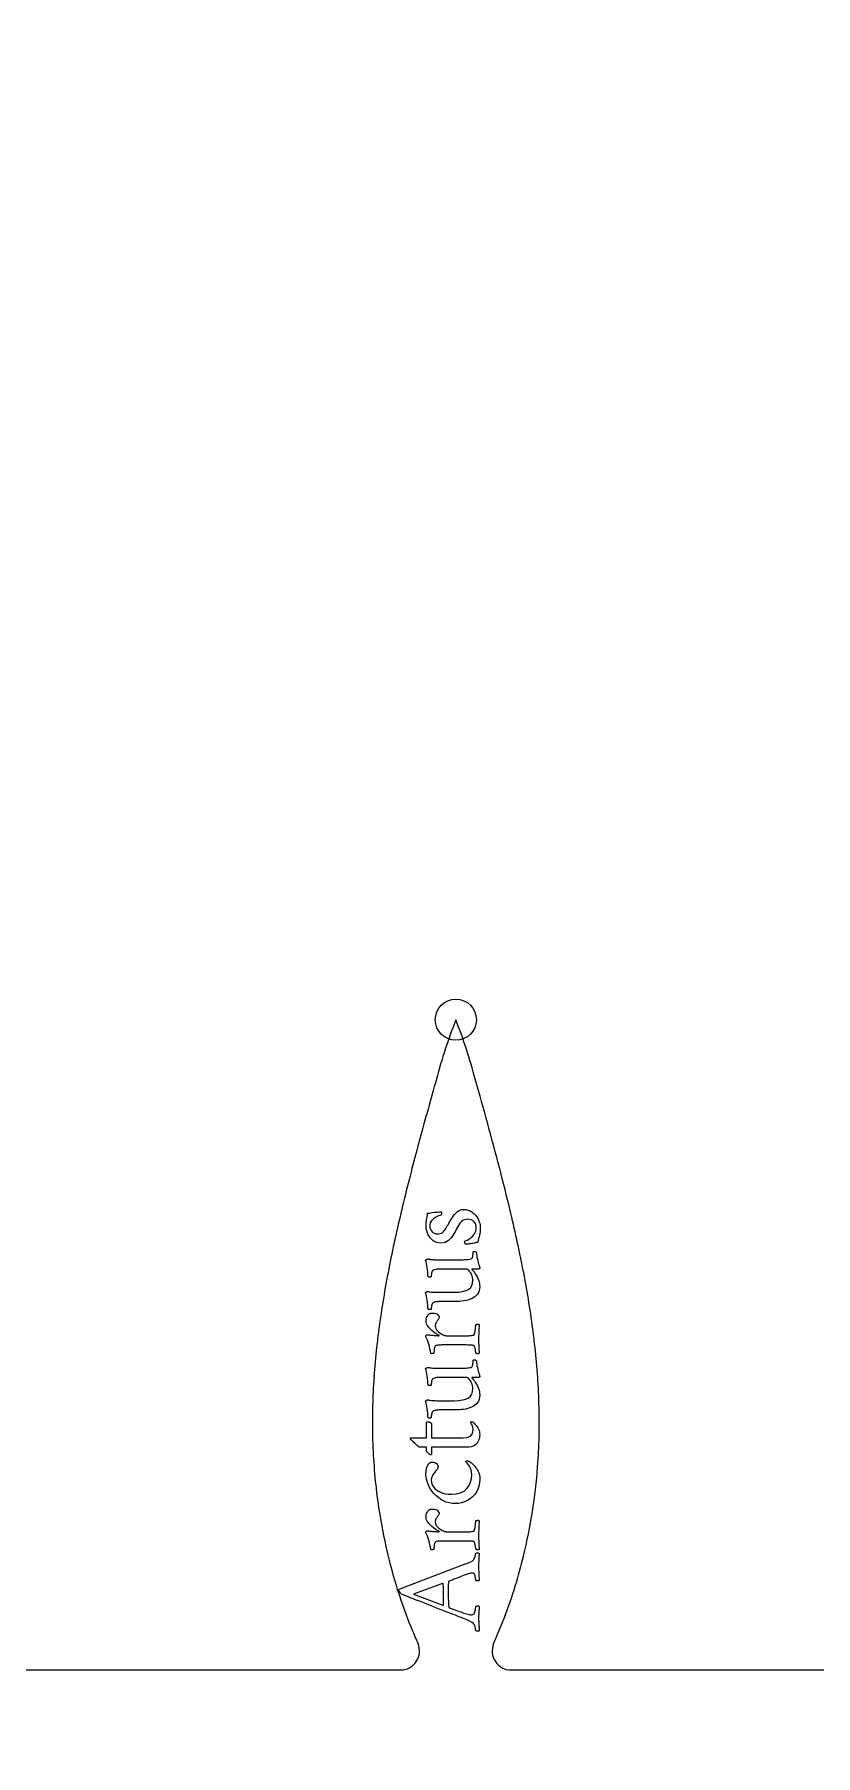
# Model space of a CAD drawing. Header units: millimetres. Extents: x -45 to 45, y -45 to 45.
# Drawn here: x 12.16 to 22.42, y -0.22 to 22.39 of the extents above; entities that cross this region are included whole.
import ezdxf

# ---------------------------------------------------------------- set-up
doc = ezdxf.new("R2010")
doc.units = ezdxf.units.MM
for name, color, linetype in [('CUT_INNER', 6, 'Continuous'), ('CUT_OUTER', 1, 'Continuous'), ('ENGRAVE', 7, 'Continuous'), ('TEXT', 5, 'Continuous')]:
    doc.layers.add(name, color=color, linetype=linetype)

msp = doc.modelspace()

# ---------------------------------------------------------------- linework, layer by layer
at = {"layer": 'CUT_INNER'}
for points in [[(18.3446, 1.6136), (18.1923, 1.2456)], [(3.9091, 0.9), (16.9686, 0.9)], [(18.4233, 0.9), (23.2601, 0.9)]]:
    msp.add_lwpolyline(points, dxfattribs=at)
for centre, radius, start, end in [((0.0002, 12.8592), 26.2907, 355.51942, 87.46834), ((24.0566, 6.9331), 6.8378, 158.4702, 165.35981), ((11.3269, 6.9301), 6.8467, 14.6358, 21.52756), ((73.2788, -7.2701), 58.0663, 164.075659, 164.878797), ((-31.6999, -5.5516), 51.6452, 14.6224, 15.97268), ((51.6649, -1.4621), 35.6856, 164.82857, 166.12342), ((-7.3826, 0.7874), 26.5152, 12.89132, 14.6336), ((37.0074, 2.1537), 20.5887, 166.10929, 168.34104), ((2.3054, 3.0023), 16.5773, 10.13664, 12.89947), ((30.3887, 3.5184), 13.8308, 168.33707, 171.62728), ((6.9837, 3.8387), 11.8248, 6.30171, 10.13671), ((26.9802, 4.0208), 10.3855, 171.63125, 175.97212), ((9.4976, 4.1177), 9.2955, 1.45369, 6.29322), ((25.1127, 4.1543), 8.5132, 175.98506, 181.25249), ((10.8616, 4.1547), 7.9309, 355.77594, 1.43638), ((24.138, 4.1356), 7.5383, 181.27278, 187.23805), ((11.6237, 4.0953), 7.1665, 346.28694, 355.80087), ((23.6833, 4.0792), 7.0801, 187.24846, 196.97445), ((11.921, 4.0229), 6.8605, 339.43992, 346.28577), ((23.0209, 3.8698), 6.3855, 196.91257, 204.26533), ((16.9686, 1.15), 0.25, 270, 22.47879), ((18.4233, 1.15), 0.25, 157.52121, 270)]:
    msp.add_arc(centre, radius, start, end, dxfattribs=at)
at = {"layer": 'CUT_OUTER'}
msp.add_circle((0, 0), 45, dxfattribs=at)
at = {"layer": 'ENGRAVE'}
for centre, radius in [((0, 0), 42.525), ((0, 12.859), 29.684), ((17.696, 9.4434), 0.27)]:
    msp.add_circle(centre, radius, dxfattribs=at)
at = {"layer": 'TEXT'}
for points in [[(17.3041, 6.737), (17.3046, 6.7596), (17.3059, 6.7802), (17.3082, 6.799), (17.3114, 6.8158), (17.315, 6.8329), (17.3185, 6.8526), (17.322, 6.8748), (17.3253, 6.8995), (17.3439, 6.9034), (17.3641, 6.9069), (17.3858, 6.9099), (17.409, 6.9125), (17.4326, 6.9148), (17.4555, 6.9166), (17.4777, 6.918), (17.4992, 6.9191), (17.5028, 6.918), (17.5053, 6.915), (17.5068, 6.9099), (17.5074, 6.9028), (17.5073, 6.8995), (17.5069, 6.8961), (17.5064, 6.8926), (17.5057, 6.889), (17.5047, 6.8854), (17.5033, 6.8819), (17.5015, 6.8785), (17.4992, 6.8752), (17.4843, 6.8704), (17.4687, 6.8644), (17.4526, 6.857), (17.4358, 6.8483), (17.4194, 6.8385), (17.4043, 6.8276), (17.3905, 6.8157), (17.3781, 6.8028), (17.3678, 6.7889), (17.3604, 6.7741), (17.356, 6.7584), (17.3545, 6.7418), (17.3563, 6.7152), (17.3616, 6.6922), (17.3705, 6.6729), (17.383, 6.6573), (17.3981, 6.6452), (17.4149, 6.6366), (17.4334, 6.6314), (17.4537, 6.6296), (17.4731, 6.6309), (17.4905, 6.6345), (17.506, 6.6406), (17.5195, 6.6492), (17.5317, 6.6597), (17.5431, 6.6717), (17.5537, 6.6853), (17.5634, 6.7004), (17.5729, 6.7165), (17.5828, 6.7331), (17.5929, 6.7502), (17.6033, 6.7678), (17.6142, 6.7861), (17.6256, 6.8052), (17.6377, 6.8252), (17.6504, 6.8459), (17.664, 6.8663), (17.6787, 6.8853), (17.6945, 6.9029), (17.7114, 6.9191), (17.7298, 6.9326), (17.7502, 6.9422), (17.7725, 6.948), (17.7968, 6.9499), (17.8276, 6.9478), (17.8567, 6.9414), (17.8841, 6.9307), (17.9098, 6.9158), (17.9332, 6.8974), (17.9541, 6.8764), (17.9723, 6.8527), (17.9878, 6.8264), (18.0002, 6.7981), (18.0091, 6.7687), (18.0145, 6.738), (18.0163, 6.7061), (18.0156, 6.6794), (18.0136, 6.6548), (18.0103, 6.6323), (18.0057, 6.6118), (18.0005, 6.5914), (17.9953, 6.5695), (17.9903, 6.5459), (17.9854, 6.5207), (17.9756, 6.5175), (17.9642, 6.5142), (17.9512, 6.511), (17.9366, 6.5077), (17.921, 6.5046), (17.9053, 6.5018), (17.8893, 6.4993), (17.8732, 6.4971), (17.8577, 6.4954), (17.8439, 6.4941), (17.8317, 6.4933), (17.8211, 6.4931), (17.8169, 6.4998), (17.8138, 6.5069), (17.812, 6.5144), (17.8114, 6.5223), (17.8116, 6.5262), (17.8122, 6.5297), (17.8132, 6.5327), (17.8146, 6.5353), (17.8311, 6.5411), (17.8478, 6.5488), (17.8648, 6.5582), (17.8821, 6.5695), (17.8989, 6.5824), (17.9142, 6.5967), (17.9282, 6.6125), (17.9406, 6.6296), (17.951, 6.6479), (17.9583, 6.667), (17.9628, 6.687), (17.9642, 6.7077), (17.9624, 6.7311), (17.9569, 6.7524), (17.9478, 6.7717), (17.935, 6.789), (17.9187, 6.8032), (17.8992, 6.8134), (17.8764, 6.8195), (17.8504, 6.8215), (17.8272, 6.8197), (17.8063, 6.8142), (17.7878, 6.805), (17.7716, 6.7922), (17.7569, 6.7767), (17.7431, 6.7593), (17.7301, 6.7401), (17.7179, 6.7191), (17.706, 6.6969), (17.6937, 6.6744), (17.6812, 6.6514), (17.6683, 6.628), (17.6537, 6.6051), (17.6376, 6.5835), (17.62, 6.5632), (17.6008, 6.5443), (17.5795, 6.5283), (17.5551, 6.5169), (17.5278, 6.51), (17.4976, 6.5077), (17.4692, 6.5098), (17.4427, 6.516), (17.418, 6.5265), (17.3952, 6.541), (17.3745, 6.5589), (17.3564, 6.579), (17.3408, 6.6015), (17.3277, 6.6264), (17.3174, 6.6528), (17.31, 6.68), (17.3056, 6.7081), (17.3041, 6.737)], [(17.4911, 6.1663), (17.4901, 6.1663), (17.4887, 6.1663), (17.4868, 6.1663), (17.4846, 6.1663), (17.476, 6.1662), (17.4665, 6.1659), (17.4561, 6.1654), (17.4448, 6.1646), (17.4334, 6.1634), (17.423, 6.1614), (17.4135, 6.1585), (17.4049, 6.1549), (17.3947, 6.148), (17.3866, 6.1386), (17.3808, 6.1268), (17.3773, 6.1126), (17.3752, 6.0981), (17.3736, 6.0854), (17.3727, 6.0745), (17.3724, 6.0655), (17.37, 6.064), (17.3661, 6.0628), (17.3607, 6.062), (17.3537, 6.0614), (17.3465, 6.0614), (17.3405, 6.062), (17.3356, 6.0634), (17.3318, 6.0655), (17.3298, 6.0961), (17.3273, 6.126), (17.3241, 6.1554), (17.3204, 6.1842), (17.316, 6.2117), (17.311, 6.2374), (17.3054, 6.2613), (17.2992, 6.2833), (17.3003, 6.2865), (17.3033, 6.2894), (17.3084, 6.2922), (17.3155, 6.2947), (17.323, 6.2969), (17.3293, 6.2984), (17.3344, 6.2993), (17.3383, 6.2996), (17.3444, 6.2973), (17.3529, 6.2953), (17.3639, 6.2936), (17.3773, 6.2923), (17.3922, 6.2912), (17.4078, 6.2904), (17.4239, 6.29), (17.4407, 6.2898), (17.774, 6.2898), (17.7821, 6.2899), (17.7933, 6.2902), (17.8077, 6.2908), (17.8252, 6.2915), (17.844, 6.2926), (17.862, 6.2943), (17.8793, 6.2966), (17.8959, 6.2996), (17.9047, 6.3037), (17.9114, 6.3112), (17.9161, 6.322), (17.9187, 6.3362), (17.9202, 6.3511), (17.9215, 6.364), (17.9227, 6.375), (17.9236, 6.3841), (17.9236, 6.3878), (17.9236, 6.3906), (17.9236, 6.3927), (17.9236, 6.3939), (17.9247, 6.3954), (17.9264, 6.3965), (17.9288, 6.3974), (17.9317, 6.398), (17.9348, 6.3983), (17.9374, 6.3986), (17.9396, 6.3987), (17.9415, 6.3988), (17.9429, 6.3986), (17.9455, 6.398), (17.9494, 6.3969), (17.9545, 6.3955), (17.9594, 6.3937), (17.963, 6.3915), (17.9651, 6.3888), (17.9659, 6.3858), (17.9673, 6.365), (17.9699, 6.3433), (17.9738, 6.3207), (17.9789, 6.2972), (17.9845, 6.274), (17.99, 6.2526), (17.9955, 6.233), (18.0008, 6.215), (18.0054, 6.2), (18.0087, 6.189), (18.0107, 6.1821), (18.0114, 6.1793), (18.0108, 6.1762), (18.0091, 6.1736), (18.0063, 6.1714), (18.0024, 6.1695), (17.998, 6.1681), (17.9937, 6.1671), (17.9895, 6.1665), (17.9854, 6.1663), (17.9122, 6.1663), (17.9093, 6.1662), (17.9071, 6.1659), (17.9056, 6.1654), (17.9049, 6.1646), (17.9045, 6.1639), (17.9043, 6.1634), (17.9041, 6.1631), (17.9041, 6.163), (17.9156, 6.1514), (17.9274, 6.1378), (17.9396, 6.1222), (17.952, 6.1045), (17.9641, 6.0854), (17.975, 6.0655), (17.9848, 6.0447), (17.9935, 6.0232), (18.0006, 6.0014), (18.0057, 5.9801), (18.0087, 5.9592), (18.0097, 5.9386), (18.0079, 5.9085), (18.0022, 5.8813), (17.9928, 5.8573), (17.9797, 5.8362), (17.9635, 5.8178), (17.9451, 5.8017), (17.9245, 5.7877), (17.9016, 5.7761), (17.8772, 5.7664), (17.8518, 5.7584), (17.8256, 5.7521), (17.7984, 5.7476), (17.7711, 5.7444), (17.7443, 5.7421), (17.7182, 5.7408), (17.6927, 5.7403), (17.4911, 5.7403), (17.4824, 5.7402), (17.4724, 5.7399), (17.4612, 5.7394), (17.4488, 5.7387), (17.4363, 5.7373), (17.4248, 5.735), (17.4144, 5.7317), (17.4049, 5.7273), (17.3947, 5.7204), (17.3866, 5.711), (17.3808, 5.6992), (17.3773, 5.685), (17.3752, 5.6705), (17.3736, 5.6578), (17.3727, 5.6469), (17.3724, 5.6379), (17.37, 5.6364), (17.3661, 5.6352), (17.3607, 5.6344), (17.3537, 5.6338), (17.3465, 5.6337), (17.3405, 5.6344), (17.3356, 5.6358), (17.3318, 5.6379), (17.3298, 5.6684), (17.3273, 5.6984), (17.3241, 5.7278), (17.3204, 5.7566), (17.316, 5.7841), (17.311, 5.8098), (17.3054, 5.8337), (17.2992, 5.8557), (17.3001, 5.8589), (17.3025, 5.862), (17.3066, 5.865), (17.3122, 5.8679), (17.3183, 5.8704), (17.3236, 5.8722), (17.3281, 5.8733), (17.3318, 5.8736), (17.3381, 5.8713), (17.3472, 5.8691), (17.3592, 5.8672), (17.374, 5.8655), (17.3904, 5.8641), (17.407, 5.863), (17.4237, 5.8624), (17.4407, 5.8622), (17.6748, 5.8622), (17.734, 5.8646), (17.7848, 5.8718), (17.8271, 5.8837), (17.861, 5.9004), (17.8869, 5.9223), (17.9055, 5.9498), (17.9166, 5.9829), (17.9203, 6.0216), (17.9195, 6.0393), (17.9169, 6.0565), (17.9126, 6.0734), (17.9065, 6.0899), (17.8991, 6.1055), (17.8909, 6.1197), (17.8817, 6.1327), (17.8715, 6.1443), (17.8612, 6.1539), (17.8512, 6.1608), (17.8417, 6.1649), (17.8325, 6.1663)], [(17.3041, 5.485), (17.305, 5.5003), (17.3076, 5.5151), (17.3119, 5.5295), (17.3179, 5.5436), (17.3252, 5.5564), (17.3332, 5.5671), (17.3419, 5.5759), (17.3513, 5.5826), (17.3548, 5.5841), (17.359, 5.5854), (17.3638, 5.5865), (17.3692, 5.5875), (17.3749, 5.5882), (17.3809, 5.5887), (17.3871, 5.589), (17.3935, 5.5891), (17.414, 5.5878), (17.4313, 5.584), (17.4457, 5.5777), (17.457, 5.5688), (17.4655, 5.5591), (17.4716, 5.5503), (17.4752, 5.5424), (17.4765, 5.5354), (17.4758, 5.5274), (17.4736, 5.5196), (17.4701, 5.512), (17.4651, 5.5045), (17.4596, 5.4973), (17.4545, 5.4903), (17.4498, 5.4835), (17.4456, 5.4769), (17.4417, 5.4712), (17.4381, 5.4653), (17.4347, 5.4594), (17.4318, 5.4533), (17.4293, 5.4466), (17.4275, 5.4385), (17.4264, 5.4291), (17.4261, 5.4184), (17.4278, 5.4017), (17.4332, 5.3856), (17.4421, 5.3704), (17.4545, 5.3558), (17.4691, 5.3422), (17.4844, 5.33), (17.5004, 5.319), (17.5171, 5.3094), (17.5332, 5.3016), (17.5472, 5.296), (17.5592, 5.2927), (17.5691, 5.2916), (17.8146, 5.2916), (17.8322, 5.2916), (17.8492, 5.2918), (17.8656, 5.292), (17.8813, 5.2924), (17.896, 5.2931), (17.9094, 5.2946), (17.9212, 5.2968), (17.9317, 5.2997), (17.9357, 5.3029), (17.9394, 5.3094), (17.943, 5.3192), (17.9463, 5.3322), (17.9493, 5.347), (17.9518, 5.3623), (17.9538, 5.3779), (17.9553, 5.394), (17.9563, 5.4088), (17.9571, 5.4208), (17.9576, 5.43), (17.9577, 5.4363), (17.9616, 5.4384), (17.9667, 5.4401), (17.973, 5.4413), (17.9805, 5.4419), (17.988, 5.4419), (17.9943, 5.4409), (17.9994, 5.439), (18.0032, 5.4363), (18.0017, 5.4118), (18.0002, 5.3871), (17.9988, 5.3622), (17.9976, 5.3371), (17.9965, 5.3121), (17.9957, 5.2875), (17.9953, 5.2633), (17.9951, 5.2395), (17.9953, 5.217), (17.9957, 5.1948), (17.9965, 5.1731), (17.9976, 5.1517), (17.9988, 5.1302), (18.0002, 5.1078), (18.0017, 5.0847), (18.0032, 5.0607), (17.9994, 5.0579), (17.9943, 5.056), (17.988, 5.055), (17.9805, 5.055), (17.973, 5.0556), (17.9667, 5.0568), (17.9616, 5.0585), (17.9577, 5.0607), (17.9576, 5.0664), (17.9571, 5.0739), (17.9563, 5.0831), (17.9553, 5.094), (17.9538, 5.1056), (17.9518, 5.117), (17.9493, 5.128), (17.9463, 5.1387), (17.943, 5.1481), (17.9394, 5.155), (17.9357, 5.1594), (17.9317, 5.1615), (17.9212, 5.1644), (17.9094, 5.1666), (17.896, 5.168), (17.8813, 5.1688), (17.8656, 5.1692), (17.8492, 5.1694), (17.8322, 5.1696), (17.8146, 5.1696), (17.5187, 5.1696), (17.51, 5.1696), (17.5, 5.1694), (17.4889, 5.1692), (17.4765, 5.1688), (17.4642, 5.168), (17.4533, 5.1666), (17.4438, 5.1644), (17.4358, 5.1615), (17.4291, 5.1579), (17.4234, 5.1521), (17.4189, 5.1441), (17.4155, 5.1338), (17.413, 5.1225), (17.411, 5.1111), (17.4097, 5.0997), (17.409, 5.0883), (17.4086, 5.078), (17.4084, 5.0696), (17.4082, 5.0633), (17.4082, 5.0591), (17.4057, 5.0582), (17.4017, 5.0574), (17.396, 5.0566), (17.3887, 5.0558), (17.3811, 5.0554), (17.3748, 5.0558), (17.3698, 5.057), (17.3659, 5.0591), (17.3613, 5.0897), (17.3557, 5.12), (17.3491, 5.1499), (17.3415, 5.1794), (17.3328, 5.2079), (17.3228, 5.2351), (17.3116, 5.2608), (17.2992, 5.285), (17.2999, 5.2882), (17.3017, 5.2913), (17.3047, 5.2943), (17.309, 5.2972), (17.3137, 5.2997), (17.3179, 5.3015), (17.3218, 5.3026), (17.3253, 5.3029), (17.3294, 5.3027), (17.337, 5.3021), (17.3481, 5.3011), (17.3627, 5.2997), (17.379, 5.2981), (17.3954, 5.2966), (17.4119, 5.2953), (17.4285, 5.294), (17.4437, 5.2929), (17.4559, 5.2922), (17.4652, 5.2917), (17.4716, 5.2916), (17.4737, 5.2917), (17.4752, 5.2922), (17.4762, 5.2929), (17.4765, 5.294), (17.4764, 5.2952), (17.4761, 5.2962), (17.4755, 5.2972), (17.4748, 5.2981), (17.4574, 5.307), (17.4393, 5.3178), (17.4204, 5.3302), (17.4009, 5.3444), (17.3817, 5.3599), (17.3639, 5.3763), (17.3475, 5.3936), (17.3326, 5.4119), (17.3201, 5.4305), (17.3112, 5.4489), (17.3059, 5.467), (17.3041, 5.485)], [(17.4911, 4.742), (17.4901, 4.742), (17.4887, 4.742), (17.4868, 4.742), (17.4846, 4.742), (17.476, 4.7419), (17.4665, 4.7416), (17.4561, 4.7411), (17.4448, 4.7404), (17.4334, 4.7392), (17.423, 4.7371), (17.4135, 4.7343), (17.4049, 4.7306), (17.3947, 4.7237), (17.3866, 4.7144), (17.3808, 4.7026), (17.3773, 4.6884), (17.3752, 4.6738), (17.3736, 4.6611), (17.3727, 4.6502), (17.3724, 4.6412), (17.37, 4.6397), (17.3661, 4.6386), (17.3607, 4.6377), (17.3537, 4.6371), (17.3465, 4.6371), (17.3405, 4.6377), (17.3356, 4.6391), (17.3318, 4.6412), (17.3298, 4.6718), (17.3273, 4.7018), (17.3241, 4.7311), (17.3204, 4.7599), (17.316, 4.7874), (17.311, 4.8131), (17.3054, 4.837), (17.2992, 4.8591), (17.3003, 4.8622), (17.3033, 4.8652), (17.3084, 4.8679), (17.3155, 4.8705), (17.323, 4.8726), (17.3293, 4.8741), (17.3344, 4.875), (17.3383, 4.8753), (17.3444, 4.873), (17.3529, 4.8711), (17.3639, 4.8694), (17.3773, 4.868), (17.3922, 4.8669), (17.4078, 4.8662), (17.4239, 4.8657), (17.4407, 4.8656), (17.774, 4.8656), (17.7821, 4.8657), (17.7933, 4.866), (17.8077, 4.8665), (17.8252, 4.8672), (17.844, 4.8683), (17.862, 4.87), (17.8793, 4.8724), (17.8959, 4.8753), (17.9047, 4.8794), (17.9114, 4.8869), (17.9161, 4.8977), (17.9187, 4.9119), (17.9202, 4.9268), (17.9215, 4.9398), (17.9227, 4.9508), (17.9236, 4.9599), (17.9236, 4.9635), (17.9236, 4.9664), (17.9236, 4.9684), (17.9236, 4.9696), (17.9247, 4.9711), (17.9264, 4.9723), (17.9288, 4.9731), (17.9317, 4.9737), (17.9348, 4.974), (17.9374, 4.9743), (17.9396, 4.9745), (17.9415, 4.9745), (17.9429, 4.9743), (17.9455, 4.9737), (17.9494, 4.9727), (17.9545, 4.9713), (17.9594, 4.9694), (17.963, 4.9672), (17.9651, 4.9645), (17.9659, 4.9615), (17.9673, 4.9407), (17.9699, 4.919), (17.9738, 4.8964), (17.9789, 4.8729), (17.9845, 4.8498), (17.99, 4.8284), (17.9955, 4.8087), (18.0008, 4.7908), (18.0054, 4.7757), (18.0087, 4.7648), (18.0107, 4.7579), (18.0114, 4.755), (18.0108, 4.752), (18.0091, 4.7493), (18.0063, 4.7471), (18.0024, 4.7453), (17.998, 4.7438), (17.9937, 4.7428), (17.9895, 4.7422), (17.9854, 4.742), (17.9122, 4.742), (17.9093, 4.7419), (17.9071, 4.7416), (17.9056, 4.7411), (17.9049, 4.7404), (17.9045, 4.7397), (17.9043, 4.7392), (17.9041, 4.7389), (17.9041, 4.7388), (17.9156, 4.7272), (17.9274, 4.7136), (17.9396, 4.6979), (17.952, 4.6802), (17.9641, 4.6611), (17.975, 4.6412), (17.9848, 4.6205), (17.9935, 4.5989), (18.0006, 4.5772), (18.0057, 4.5558), (18.0087, 4.5349), (18.0097, 4.5144), (18.0079, 4.4842), (18.0022, 4.4571), (17.9928, 4.433), (17.9797, 4.412), (17.9635, 4.3936), (17.9451, 4.3774), (17.9245, 4.3635), (17.9016, 4.3518), (17.8772, 4.3421), (17.8518, 4.3341), (17.8256, 4.3279), (17.7984, 4.3233), (17.7711, 4.3201), (17.7443, 4.3179), (17.7182, 4.3165), (17.6927, 4.316), (17.4911, 4.316), (17.4824, 4.3159), (17.4724, 4.3156), (17.4612, 4.3151), (17.4488, 4.3144), (17.4363, 4.3131), (17.4248, 4.3107), (17.4144, 4.3074), (17.4049, 4.303), (17.3947, 4.2961), (17.3866, 4.2868), (17.3808, 4.275), (17.3773, 4.2607), (17.3752, 4.2462), (17.3736, 4.2335), (17.3727, 4.2226), (17.3724, 4.2136), (17.37, 4.2121), (17.3661, 4.211), (17.3607, 4.2101), (17.3537, 4.2095), (17.3465, 4.2095), (17.3405, 4.2101), (17.3356, 4.2115), (17.3318, 4.2136), (17.3298, 4.2442), (17.3273, 4.2742), (17.3241, 4.3035), (17.3204, 4.3323), (17.316, 4.3598), (17.311, 4.3855), (17.3054, 4.4094), (17.2992, 4.4315), (17.3001, 4.4347), (17.3025, 4.4378), (17.3066, 4.4408), (17.3122, 4.4437), (17.3183, 4.4461), (17.3236, 4.4479), (17.3281, 4.449), (17.3318, 4.4493), (17.3381, 4.447), (17.3472, 4.4449), (17.3592, 4.4429), (17.374, 4.4412), (17.3904, 4.4398), (17.407, 4.4388), (17.4237, 4.4382), (17.4407, 4.438), (17.6748, 4.438), (17.734, 4.4404), (17.7848, 4.4475), (17.8271, 4.4595), (17.861, 4.4762), (17.8869, 4.4981), (17.9055, 4.5256), (17.9166, 4.5586), (17.9203, 4.5973), (17.9195, 4.615), (17.9169, 4.6323), (17.9126, 4.6491), (17.9065, 4.6656), (17.8991, 4.6812), (17.8909, 4.6955), (17.8817, 4.7084), (17.8715, 4.7201), (17.8612, 4.7297), (17.8512, 4.7365), (17.8417, 4.7406), (17.8325, 4.742)], [(17.3122, 3.9486), (17.3122, 4.1534), (17.3134, 4.157), (17.3167, 4.1595), (17.3223, 4.1611), (17.3301, 4.1616), (17.3422, 4.1601), (17.3541, 4.1559), (17.3658, 4.1488), (17.3773, 4.1388), (17.3773, 3.9486), (17.7935, 3.9486), (17.8504, 3.9552), (17.8911, 3.975), (17.9154, 4.008), (17.9236, 4.0543), (17.9227, 4.0717), (17.9199, 4.0884), (17.9153, 4.1043), (17.9089, 4.1193), (17.9021, 4.1326), (17.8963, 4.1433), (17.8916, 4.1513), (17.8878, 4.1567), (17.889, 4.1588), (17.8911, 4.1603), (17.8939, 4.1613), (17.8976, 4.1616), (17.9058, 4.1612), (17.9126, 4.1599), (17.918, 4.1579), (17.922, 4.1551), (17.929, 4.1486), (17.937, 4.1406), (17.946, 4.1311), (17.9561, 4.1201), (17.9664, 4.1078), (17.976, 4.0943), (17.9851, 4.0797), (17.9935, 4.064), (18.0006, 4.0474), (18.0057, 4.0299), (18.0087, 4.0116), (18.0097, 3.9925), (18.0088, 3.9723), (18.0061, 3.9524), (18.0015, 3.9329), (17.9951, 3.9136), (17.9864, 3.8954), (17.9748, 3.8789), (17.9604, 3.8641), (17.9431, 3.851), (17.9225, 3.8404), (17.898, 3.8327), (17.8696, 3.8282), (17.8374, 3.8266), (17.3773, 3.8266), (17.3773, 3.734), (17.3769, 3.7324), (17.3759, 3.7311), (17.3741, 3.73), (17.3716, 3.7291), (17.3689, 3.7284), (17.3665, 3.7279), (17.3644, 3.7276), (17.3627, 3.7275), (17.3605, 3.7281), (17.3572, 3.7299), (17.3527, 3.7329), (17.3472, 3.7372), (17.3412, 3.7421), (17.3352, 3.7472), (17.3294, 3.7523), (17.3236, 3.7575), (17.3187, 3.7622), (17.3151, 3.7655), (17.313, 3.7674), (17.3122, 3.7681), (17.3122, 3.8266), (17.2131, 3.8266), (17.2038, 3.8351), (17.1938, 3.8443), (17.183, 3.8542), (17.1716, 3.8648), (17.16, 3.8756), (17.1488, 3.8858), (17.1381, 3.8955), (17.1277, 3.9047), (17.1187, 3.9126), (17.1121, 3.9185), (17.1077, 3.9224), (17.1058, 3.9242), (17.1029, 3.9276), (17.1009, 3.9313), (17.0997, 3.9353), (17.0993, 3.9396), (17.0996, 3.9435), (17.1005, 3.9463), (17.102, 3.948), (17.1041, 3.9486)], [(17.3854, 3.6299), (17.405, 3.6287), (17.4214, 3.625), (17.4346, 3.6189), (17.4448, 3.6104), (17.4522, 3.6005), (17.4576, 3.5905), (17.4608, 3.5802), (17.4618, 3.5698), (17.4604, 3.5569), (17.4561, 3.5446), (17.449, 3.5326), (17.4391, 3.521), (17.4283, 3.5097), (17.4187, 3.4986), (17.4104, 3.4877), (17.4033, 3.4771), (17.3951, 3.4647), (17.3883, 3.4535), (17.3829, 3.4435), (17.3789, 3.4348), (17.3761, 3.4258), (17.374, 3.4149), (17.3728, 3.4022), (17.3724, 3.3877), (17.3744, 3.3666), (17.3803, 3.3456), (17.3902, 3.3247), (17.4041, 3.3039), (17.4216, 3.2841), (17.4425, 3.2661), (17.4668, 3.25), (17.4943, 3.2356), (17.5252, 3.2239), (17.5594, 3.2155), (17.5968, 3.2105), (17.6374, 3.2088), (17.702, 3.2135), (17.7573, 3.2275), (17.8036, 3.2509), (17.8407, 3.2836), (17.8691, 3.323), (17.8894, 3.3665), (17.9016, 3.4141), (17.9057, 3.4657), (17.9038, 3.4976), (17.898, 3.5265), (17.8883, 3.5524), (17.8748, 3.5754), (17.8602, 3.5953), (17.8472, 3.6118), (17.8358, 3.625), (17.826, 3.6348), (17.8264, 3.6359), (17.8274, 3.6374), (17.8292, 3.6395), (17.8317, 3.6421), (17.8348, 3.6446), (17.8384, 3.6464), (17.8425, 3.6474), (17.8472, 3.6478), (17.8539, 3.6472), (17.861, 3.6454), (17.8685, 3.6423), (17.8764, 3.638), (17.8884, 3.6297), (17.9014, 3.6193), (17.9156, 3.6069), (17.9309, 3.5925), (17.9463, 3.5761), (17.9608, 3.5576), (17.9743, 3.537), (17.987, 3.5145), (17.9977, 3.49), (18.0053, 3.4637), (18.0099, 3.4355), (18.0114, 3.4055), (18.0085, 3.359), (18, 3.3155), (17.9858, 3.2749), (17.9659, 3.2373), (17.9414, 3.2031), (17.9134, 3.173), (17.882, 3.147), (17.8472, 3.1251), (17.81, 3.1076), (17.7716, 3.0952), (17.7319, 3.0877), (17.6911, 3.0852), (17.6482, 3.0875), (17.6075, 3.0944), (17.569, 3.1058), (17.5326, 3.1218), (17.4984, 3.1414), (17.4665, 3.1637), (17.437, 3.1886), (17.4098, 3.2161), (17.3853, 3.2456), (17.3639, 3.2763), (17.3455, 3.3082), (17.3301, 3.3413), (17.318, 3.3747), (17.3094, 3.4074), (17.3042, 3.4393), (17.3025, 3.4706), (17.3049, 3.5124), (17.3122, 3.5502), (17.3244, 3.584), (17.3415, 3.6136), (17.3445, 3.6161), (17.3484, 3.6187), (17.3534, 3.6214), (17.3594, 3.6242), (17.3659, 3.6267), (17.3724, 3.6285), (17.3789, 3.6296), (17.3854, 3.6299)], [(17.3041, 2.9096), (17.305, 2.9249), (17.3076, 2.9397), (17.3119, 2.9542), (17.3179, 2.9682), (17.3252, 2.981), (17.3332, 2.9918), (17.3419, 3.0005), (17.3513, 3.0072), (17.3548, 3.0087), (17.359, 3.01), (17.3638, 3.0112), (17.3692, 3.0121), (17.3749, 3.0128), (17.3809, 3.0133), (17.3871, 3.0136), (17.3935, 3.0137), (17.414, 3.0124), (17.4313, 3.0086), (17.4457, 3.0023), (17.457, 2.9934), (17.4655, 2.9837), (17.4716, 2.9749), (17.4752, 2.967), (17.4765, 2.96), (17.4758, 2.952), (17.4736, 2.9442), (17.4701, 2.9366), (17.4651, 2.9292), (17.4596, 2.9219), (17.4545, 2.9149), (17.4498, 2.9081), (17.4456, 2.9015), (17.4417, 2.8958), (17.4381, 2.8899), (17.4347, 2.884), (17.4318, 2.8779), (17.4293, 2.8712), (17.4275, 2.8631), (17.4264, 2.8537), (17.4261, 2.843), (17.4278, 2.8263), (17.4332, 2.8103), (17.4421, 2.795), (17.4545, 2.7804), (17.4691, 2.7668), (17.4844, 2.7546), (17.5004, 2.7437), (17.5171, 2.7341), (17.5332, 2.7262), (17.5472, 2.7206), (17.5592, 2.7173), (17.5691, 2.7162), (17.8146, 2.7162), (17.8322, 2.7162), (17.8492, 2.7164), (17.8656, 2.7166), (17.8813, 2.717), (17.896, 2.7177), (17.9094, 2.7192), (17.9212, 2.7214), (17.9317, 2.7243), (17.9357, 2.7275), (17.9394, 2.7341), (17.943, 2.7438), (17.9463, 2.7568), (17.9493, 2.7717), (17.9518, 2.7869), (17.9538, 2.8025), (17.9553, 2.8186), (17.9563, 2.8334), (17.9571, 2.8454), (17.9576, 2.8546), (17.9577, 2.8609), (17.9616, 2.8631), (17.9667, 2.8647), (17.973, 2.8659), (17.9805, 2.8666), (17.988, 2.8665), (17.9943, 2.8655), (17.9994, 2.8637), (18.0032, 2.8609), (18.0017, 2.8364), (18.0002, 2.8117), (17.9988, 2.7868), (17.9976, 2.7617), (17.9965, 2.7367), (17.9957, 2.7121), (17.9953, 2.6879), (17.9951, 2.6641), (17.9953, 2.6416), (17.9957, 2.6194), (17.9965, 2.5977), (17.9976, 2.5763), (17.9988, 2.5548), (18.0002, 2.5324), (18.0017, 2.5093), (18.0032, 2.4853), (17.9994, 2.4825), (17.9943, 2.4806), (17.988, 2.4797), (17.9805, 2.4796), (17.973, 2.4803), (17.9667, 2.4814), (17.9616, 2.4831), (17.9577, 2.4853), (17.9576, 2.491), (17.9571, 2.4985), (17.9563, 2.5077), (17.9553, 2.5186), (17.9538, 2.5303), (17.9518, 2.5416), (17.9493, 2.5526), (17.9463, 2.5633), (17.943, 2.5727), (17.9394, 2.5796), (17.9357, 2.5841), (17.9317, 2.5861), (17.9212, 2.589), (17.9094, 2.5912), (17.896, 2.5927), (17.8813, 2.5934), (17.8656, 2.5938), (17.8492, 2.594), (17.8322, 2.5942), (17.8146, 2.5942), (17.5187, 2.5942), (17.51, 2.5942), (17.5, 2.594), (17.4889, 2.5938), (17.4765, 2.5934), (17.4642, 2.5927), (17.4533, 2.5912), (17.4438, 2.589), (17.4358, 2.5861), (17.4291, 2.5825), (17.4234, 2.5767), (17.4189, 2.5687), (17.4155, 2.5585), (17.413, 2.5471), (17.411, 2.5357), (17.4097, 2.5243), (17.409, 2.5129), (17.4086, 2.5026), (17.4084, 2.4942), (17.4082, 2.4879), (17.4082, 2.4837), (17.4057, 2.4829), (17.4017, 2.482), (17.396, 2.4812), (17.3887, 2.4804), (17.3811, 2.48), (17.3748, 2.4804), (17.3698, 2.4816), (17.3659, 2.4837), (17.3613, 2.5144), (17.3557, 2.5446), (17.3491, 2.5745), (17.3415, 2.604), (17.3328, 2.6325), (17.3228, 2.6597), (17.3116, 2.6854), (17.2992, 2.7097), (17.2999, 2.7129), (17.3017, 2.716), (17.3047, 2.719), (17.309, 2.7219), (17.3137, 2.7243), (17.3179, 2.7261), (17.3218, 2.7272), (17.3253, 2.7275), (17.3294, 2.7273), (17.337, 2.7267), (17.3481, 2.7257), (17.3627, 2.7243), (17.379, 2.7227), (17.3954, 2.7212), (17.4119, 2.7199), (17.4285, 2.7186), (17.4437, 2.7175), (17.4559, 2.7168), (17.4652, 2.7163), (17.4716, 2.7162), (17.4737, 2.7163), (17.4752, 2.7168), (17.4762, 2.7175), (17.4765, 2.7186), (17.4764, 2.7198), (17.4761, 2.7208), (17.4755, 2.7218), (17.4748, 2.7227), (17.4574, 2.7317), (17.4393, 2.7424), (17.4204, 2.7548), (17.4009, 2.769), (17.3817, 2.7845), (17.3639, 2.8009), (17.3475, 2.8182), (17.3326, 2.8365), (17.3201, 2.8551), (17.3112, 2.8735), (17.3059, 2.8917), (17.3041, 2.9096)], [(17.7772, 1.5846), (17.7748, 1.5855), (17.7673, 1.5884), (17.7548, 1.5932), (17.7374, 1.6), (17.7157, 1.6084), (17.6905, 1.6181), (17.6617, 1.6291), (17.6293, 1.6415), (17.5942, 1.6549), (17.5571, 1.6693), (17.5182, 1.6846), (17.4773, 1.7008), (17.4351, 1.7175), (17.3923, 1.7343), (17.3489, 1.7513), (17.3049, 1.7683), (17.2611, 1.7852), (17.2182, 1.8018), (17.1761, 1.8181), (17.135, 1.8341), (17.0956, 1.8495), (17.0586, 1.864), (17.0241, 1.8776), (16.992, 1.8902), (16.9852, 1.8944), (16.9781, 1.9006), (16.9706, 1.9087), (16.9627, 1.9187), (16.9556, 1.929), (16.9505, 1.938), (16.9474, 1.9457), (16.9464, 1.952), (16.9465, 1.9535), (16.9466, 1.9546), (16.9469, 1.9555), (16.9472, 1.9561), (16.9477, 1.9566), (16.9483, 1.9575), (16.9489, 1.9587), (16.9497, 1.9601), (17.7984, 2.2837), (17.8403, 2.2996), (17.8715, 2.3117), (17.8923, 2.32), (17.9024, 2.3243), (17.9111, 2.3294), (17.9191, 2.3363), (17.9265, 2.3452), (17.9333, 2.356), (17.9394, 2.3678), (17.9445, 2.3796), (17.9487, 2.3914), (17.952, 2.4032), (17.9545, 2.4139), (17.9563, 2.4225), (17.9574, 2.4289), (17.9577, 2.4333), (17.9623, 2.436), (17.9681, 2.4377), (17.9749, 2.4384), (17.9829, 2.4381), (17.9906, 2.4373), (17.9965, 2.4365), (18.0008, 2.4357), (18.0032, 2.4349), (18.0017, 2.4119), (18.0002, 2.3902), (17.9988, 2.3697), (17.9976, 2.3503), (17.9965, 2.3307), (17.9957, 2.3093), (17.9953, 2.286), (17.9951, 2.2609), (17.9953, 2.2345), (17.9957, 2.2103), (17.9965, 2.1885), (17.9976, 2.1691), (17.9988, 2.1496), (18.0002, 2.1278), (18.0017, 2.1037), (18.0032, 2.0772), (17.9994, 2.0744), (17.9943, 2.0725), (17.988, 2.0716), (17.9805, 2.0715), (17.973, 2.0723), (17.9667, 2.0737), (17.9616, 2.0759), (17.9577, 2.0788), (17.9574, 2.0872), (17.9563, 2.0975), (17.9545, 2.1099), (17.952, 2.1243), (17.9489, 2.1386), (17.9453, 2.1504), (17.9412, 2.1597), (17.9366, 2.1666), (17.9327, 2.1695), (17.9276, 2.1715), (17.9213, 2.1727), (17.9138, 2.1731), (17.9052, 2.1725), (17.8941, 2.1705), (17.8804, 2.1672), (17.8642, 2.1626), (17.8462, 2.1569), (17.827, 2.1506), (17.8068, 2.1435), (17.7854, 2.1357), (17.7636, 2.1276), (17.7421, 2.1195), (17.7209, 2.1113), (17.7, 2.1032), (17.6802, 2.0954), (17.6622, 2.0884), (17.6461, 2.082), (17.6317, 2.0764), (17.62, 2.0718), (17.6116, 2.0685), (17.6066, 2.0665), (17.6049, 2.0658), (17.6047, 2.0656), (17.6041, 2.065), (17.6031, 2.064), (17.6017, 2.0626), (17.6002, 2.0609), (17.5992, 2.0593), (17.5986, 2.0577), (17.5984, 2.0561), (17.5977, 2.0432), (17.5972, 2.0288), (17.5969, 2.0131), (17.5968, 1.9959), (17.5968, 1.9783), (17.5968, 1.9614), (17.5968, 1.945), (17.5968, 1.9292), (17.5968, 1.9252), (17.5968, 1.9211), (17.5968, 1.9171), (17.5968, 1.913), (17.5968, 1.909), (17.5968, 1.9053), (17.5968, 1.9017), (17.5968, 1.8984), (17.5968, 1.8749), (17.597, 1.8532), (17.5972, 1.8334), (17.5976, 1.8154), (17.5981, 1.7971), (17.599, 1.7764), (17.6002, 1.7532), (17.6017, 1.7276), (17.6018, 1.7267), (17.6023, 1.7256), (17.603, 1.7243), (17.6041, 1.7228), (17.6052, 1.7213), (17.6059, 1.7203), (17.6064, 1.7197), (17.6065, 1.7195), (17.6086, 1.7187), (17.6147, 1.7165), (17.6248, 1.7126), (17.639, 1.7073), (17.6561, 1.7009), (17.6746, 1.6939), (17.6947, 1.6863), (17.7163, 1.678), (17.7383, 1.6698), (17.7596, 1.662), (17.7801, 1.6547), (17.8, 1.648), (17.8195, 1.6413), (17.8374, 1.636), (17.8537, 1.632), (17.8683, 1.6293), (17.8814, 1.6275), (17.8931, 1.6262), (17.9034, 1.6255), (17.9122, 1.6252), (17.9207, 1.6268), (17.9283, 1.6315), (17.9349, 1.6394), (17.9406, 1.6504), (17.9455, 1.6631), (17.9494, 1.676), (17.9524, 1.6891), (17.9545, 1.7024), (17.9559, 1.7146), (17.9569, 1.7242), (17.9575, 1.7312), (17.9577, 1.7358), (17.9602, 1.7373), (17.9644, 1.7386), (17.9704, 1.7397), (17.978, 1.7406), (17.986, 1.7412), (17.9929, 1.741), (17.9986, 1.7403), (18.0032, 1.739), (18.0024, 1.7241), (18.0016, 1.7104), (18.0008, 1.6977), (18, 1.6862), (17.9992, 1.6752), (17.9984, 1.6642), (17.9976, 1.6533), (17.9967, 1.6423), (17.996, 1.6304), (17.9955, 1.6169), (17.9952, 1.6016), (17.9951, 1.5846), (17.9952, 1.5674), (17.9955, 1.5516), (17.996, 1.5373), (17.9967, 1.5244), (17.9976, 1.5122), (17.9984, 1.5), (17.9992, 1.4878), (18, 1.4756), (18.0008, 1.4626), (18.0016, 1.448), (18.0024, 1.4317), (18.0032, 1.4138), (18.0008, 1.4124), (17.9965, 1.4114), (17.9906, 1.4108), (17.9829, 1.4106), (17.9749, 1.4108), (17.9681, 1.4114), (17.9623, 1.4124), (17.9577, 1.4138), (17.9573, 1.4224), (17.9559, 1.4336), (17.9536, 1.4472), (17.9504, 1.4634), (17.9462, 1.4794), (17.9409, 1.4925), (17.9344, 1.5026), (17.9268, 1.5098), (17.9109, 1.5215), (17.8941, 1.5323), (17.8764, 1.5422), (17.8577, 1.5512), (17.8384, 1.5597), (17.8185, 1.5681), (17.7981, 1.5764), (17.7772, 1.5846)], [(17.1383, 1.8951), (17.5252, 1.7504), (17.5254, 1.7504), (17.5261, 1.7506), (17.5271, 1.7509), (17.5285, 1.7512), (17.5299, 1.7517), (17.5309, 1.7522), (17.5315, 1.7529), (17.5317, 1.7536), (17.5325, 1.7699), (17.5332, 1.7876), (17.5337, 1.8068), (17.5342, 1.8276), (17.5345, 1.8481), (17.5348, 1.8664), (17.5349, 1.8827), (17.535, 1.8967), (17.5349, 1.915), (17.5346, 1.9323), (17.5341, 1.9487), (17.5334, 1.9642), (17.5326, 1.9796), (17.5317, 1.9957), (17.5309, 2.0125), (17.5301, 2.03), (17.5299, 2.0315), (17.5291, 2.0327), (17.5278, 2.0336), (17.5261, 2.0341), (17.5243, 2.0345), (17.523, 2.0347), (17.5222, 2.0349), (17.522, 2.0349)]]:
    msp.add_lwpolyline(points, close=True, dxfattribs=at)

doc.saveas('drawing.dxf')
